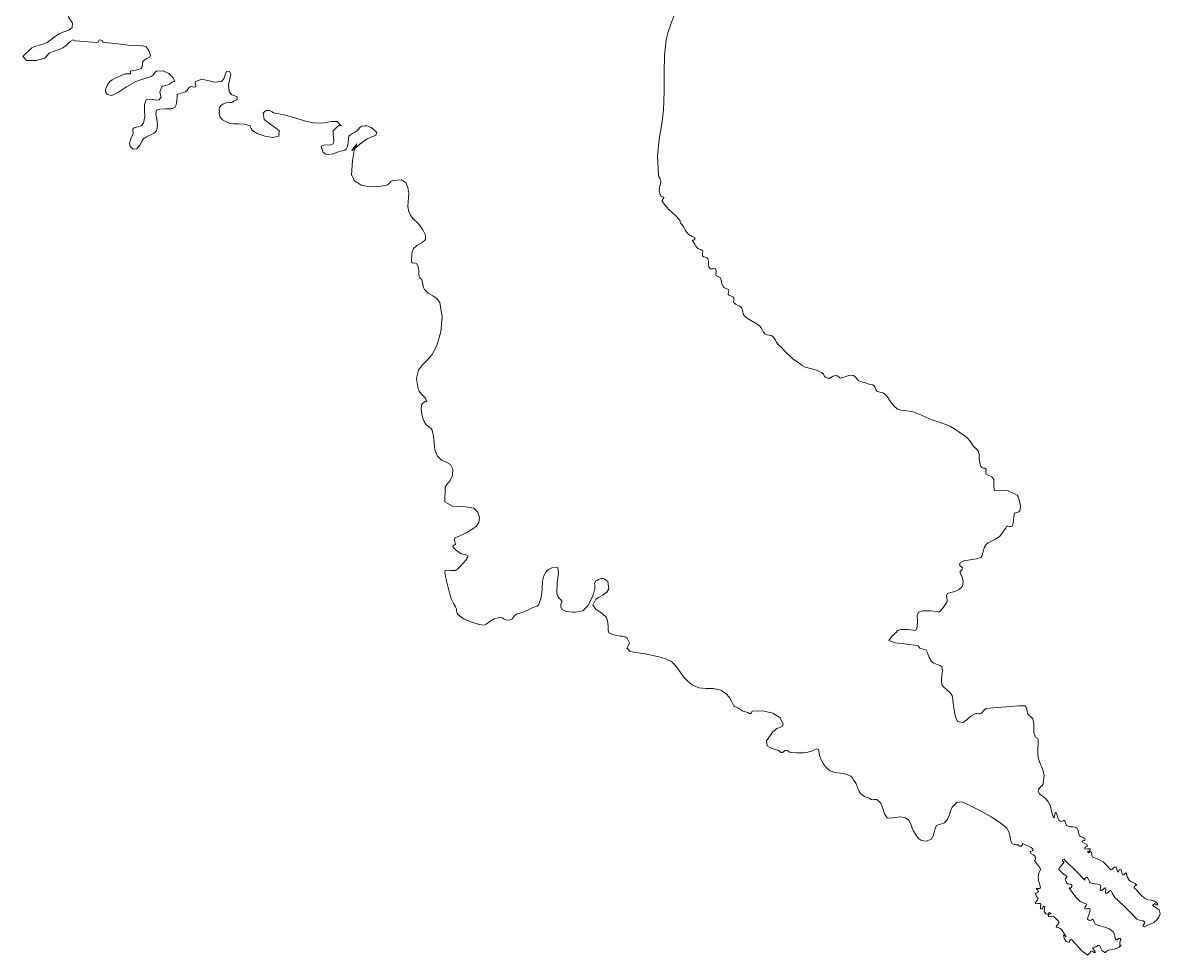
# Model space of a CAD drawing. Header units: inches. Extents: x 18 to 851, y -500 to 848.
# Drawn here: x 493.28 to 539.6, y 258.47 to 296.43 of the extents above; entities that cross this region are included whole.
import ezdxf

# ---------------------------------------------------------------- set-up
doc = ezdxf.new("R2010")
doc.units = ezdxf.units.IN
doc.header["$MEASUREMENT"] = 0
doc.layers.add('Layer 1', color=7, linetype='Continuous')

msp = doc.modelspace()

# ---------------------------------------------------------------- linework, layer by layer
at = {"layer": 'Layer 1', "lineweight": 0}
for points in [[(535.68, 259.307), (535.76, 259.214), (535.734, 259.265), (535.655, 259.39), (535.573, 259.519), (535.527, 259.556), (535.461, 259.581), (535.397, 259.602), (535.361, 259.625), (535.374, 259.671), (535.425, 259.725), (535.47, 259.781), (535.468, 259.837), (535.427, 259.882), (535.366, 259.944), (535.303, 260.005), (535.256, 260.048), (535.211, 260.057), (535.148, 260.047), (535.087, 260.037), (535.044, 260.048), (535.033, 260.092), (535.066, 260.133), (535.114, 260.158), (535.15, 260.154), (535.082, 260.205), (535.049, 260.18), (535.014, 260.143), (534.938, 260.154), (534.876, 260.246), (534.885, 260.358), (534.895, 260.449), (534.832, 260.472), (534.823, 260.447), (534.811, 260.399), (534.782, 260.361), (534.727, 260.366), (534.717, 260.401), (534.725, 260.468), (534.732, 260.536), (534.727, 260.578), (534.686, 260.583), (534.616, 260.576), (534.549, 260.57), (534.515, 260.578), (534.523, 260.621), (534.562, 260.673), (534.604, 260.729), (534.621, 260.789), (534.602, 260.818), (534.562, 260.865), (534.525, 260.927), (534.515, 261.001), (534.54, 261.001), (534.593, 261.025), (534.634, 261.063), (534.621, 261.107), (534.548, 261.183), (534.592, 261.19), (534.677, 261.183), (534.727, 261.213), (534.713, 261.286), (534.676, 261.389), (534.637, 261.509), (534.621, 261.637), (534.638, 261.739), (534.673, 261.849), (534.709, 261.932), (534.727, 261.954), (534.692, 262.046), (534.629, 262.129), (534.562, 262.205), (534.515, 262.271), (534.48, 262.334), (534.476, 262.335), (534.489, 262.33), (534.515, 262.378), (534.507, 262.505), (534.424, 262.564), (534.333, 262.61), (534.303, 262.695), (534.328, 262.697), (534.381, 262.719), (534.422, 262.756), (534.409, 262.801), (534.335, 262.856), (534.232, 262.917), (534.112, 262.972), (533.985, 263.013), (533.992, 262.984), (533.965, 262.935), (533.921, 262.898), (533.879, 262.907), (533.807, 262.959), (533.728, 262.968), (533.645, 262.974), (533.562, 263.013), (533.509, 263.117), (533.481, 263.276), (533.44, 263.463), (533.35, 263.648), (533.3, 263.694), (533.202, 263.767), (533.072, 263.86), (532.927, 263.966), (532.717, 264.107), (532.494, 264.233), (532.25, 264.358), (531.974, 264.495), (531.738, 264.622), (531.52, 264.712), (531.317, 264.693), (531.127, 264.495), (531.057, 264.333), (531.008, 264.166), (530.938, 264.004), (530.809, 263.86), (530.744, 263.834), (530.647, 263.811), (530.553, 263.786), (530.491, 263.754), (530.417, 263.585), (530.37, 263.378), (530.277, 263.199), (530.067, 263.119), (529.869, 263.14), (529.75, 263.218), (529.657, 263.352), (529.538, 263.542), (529.496, 263.65), (529.448, 263.803), (529.367, 263.956), (529.221, 264.071), (529.021, 264.104), (528.807, 264.078), (528.615, 264.05), (528.479, 264.071), (528.369, 264.227), (528.302, 264.442), (528.218, 264.658), (528.056, 264.812), (528.011, 264.816), (527.945, 264.809), (527.883, 264.802), (527.844, 264.812), (527.774, 264.858), (527.673, 264.893), (527.551, 264.939), (527.421, 265.024), (527.35, 265.115), (527.302, 265.228), (527.261, 265.343), (527.209, 265.448), (527.168, 265.516), (527.11, 265.613), (527.049, 265.707), (526.997, 265.766), (526.805, 265.846), (526.577, 265.877), (526.348, 265.905), (526.15, 265.978), (526.031, 266.078), (525.897, 266.233), (525.785, 266.42), (525.727, 266.613), (525.677, 266.842), (525.589, 266.869), (525.438, 266.795), (525.197, 266.719), (525.104, 266.712), (524.956, 266.71), (524.771, 266.713), (524.562, 266.719), (524.507, 266.737), (524.464, 266.775), (524.417, 266.812), (524.351, 266.824), (524.32, 266.805), (524.274, 266.764), (524.214, 266.727), (524.139, 266.719), (524.135, 266.732), (524.109, 266.767), (524.071, 266.803), (524.032, 266.824), (523.777, 266.889), (523.585, 266.994), (523.563, 267.2), (523.82, 267.565), (523.991, 267.701), (524.129, 267.759), (524.219, 267.799), (524.244, 267.884), (524.111, 268.154), (523.816, 268.33), (523.418, 268.416), (522.974, 268.413), (522.975, 268.388), (522.95, 268.335), (522.911, 268.294), (522.868, 268.307), (522.798, 268.356), (522.714, 268.373), (522.601, 268.409), (522.444, 268.519), (522.402, 268.541), (522.333, 268.571), (522.267, 268.603), (522.232, 268.625), (522.158, 268.784), (522.057, 268.956), (521.91, 269.121), (521.703, 269.26), (521.411, 269.332), (521.104, 269.334), (520.806, 269.352), (520.538, 269.472), (520.453, 269.547), (520.337, 269.656), (520.215, 269.779), (520.115, 269.896), (520.03, 270.021), (519.943, 270.158), (519.836, 270.296), (519.691, 270.425), (519.495, 270.526), (519.234, 270.608), (518.938, 270.679), (518.633, 270.742), (518.438, 270.773), (518.253, 270.796), (518.099, 270.817), (517.997, 270.848), (517.883, 270.967), (517.932, 271.067), (517.987, 271.191), (517.892, 271.378), (517.805, 271.435), (517.708, 271.453), (517.597, 271.461), (517.468, 271.483), (517.419, 271.498), (517.313, 271.531), (517.205, 271.566), (517.15, 271.589), (517.111, 271.696), (517.112, 271.842), (517.106, 272.021), (517.044, 272.225), (516.864, 272.396), (516.629, 272.545), (516.495, 272.719), (516.621, 272.966), (516.73, 273.033), (516.902, 273.129), (517.066, 273.249), (517.15, 273.39), (517.107, 273.68), (516.953, 273.799), (516.819, 273.818), (516.833, 273.812), (516.794, 273.799), (516.728, 273.768), (516.661, 273.731), (516.621, 273.707), (516.561, 273.623), (516.569, 273.539), (516.578, 273.406), (516.515, 273.178), (516.425, 272.948), (516.291, 272.691), (516.084, 272.492), (515.773, 272.437), (515.674, 272.442), (515.531, 272.453), (515.378, 272.481), (515.244, 272.542), (515.191, 272.635), (515.193, 272.751), (515.221, 272.842), (515.244, 272.859), (515.195, 272.944), (515.129, 273.013), (515.067, 273.084), (515.032, 273.178), (515.041, 273.645), (515.102, 274.03), (515.074, 274.254), (514.821, 274.236), (514.689, 274.18), (514.629, 274.133), (514.585, 274.06), (514.503, 273.919), (514.447, 273.697), (514.43, 273.377), (514.396, 273.037), (514.291, 272.754), (514.227, 272.686), (514.137, 272.647), (513.965, 272.583), (513.656, 272.437), (513.568, 272.403), (513.488, 272.388), (513.413, 272.37), (513.339, 272.33), (513.285, 272.272), (513.251, 272.215), (513.207, 272.161), (513.127, 272.119), (512.987, 272.106), (512.886, 272.147), (512.799, 272.201), (512.703, 272.225), (512.477, 272.168), (512.293, 272.059), (512.156, 271.952), (512.068, 271.907), (511.861, 271.941), (511.564, 272.025), (511.255, 272.156), (511.009, 272.33), (510.965, 272.4), (510.948, 272.477), (510.936, 272.559), (510.903, 272.648), (510.821, 272.795), (510.744, 272.952), (510.667, 273.169), (510.586, 273.495), (510.536, 273.718), (510.494, 273.904), (510.472, 274.045), (510.479, 274.131), (510.547, 274.145), (510.68, 274.139), (510.818, 274.128), (510.903, 274.131), (510.988, 274.192), (511.109, 274.311), (511.232, 274.443), (511.327, 274.554), (511.416, 274.715), (511.326, 274.766), (511.131, 274.816), (510.903, 274.978), (510.891, 274.996), (510.851, 275.047), (510.811, 275.089), (510.797, 275.083), (510.806, 275.14), (510.843, 275.173), (510.884, 275.188), (510.903, 275.189), (510.864, 275.381), (510.874, 275.458), (510.978, 275.507), (511.221, 275.612), (511.334, 275.67), (511.465, 275.742), (511.605, 275.829), (511.75, 275.931), (511.855, 276.085), (511.883, 276.296), (511.817, 276.51), (511.645, 276.672), (511.224, 276.742), (510.777, 276.75), (510.473, 276.93), (510.479, 277.519), (510.554, 277.635), (510.679, 277.794), (510.783, 278.002), (510.797, 278.26), (510.695, 278.453), (510.527, 278.545), (510.336, 278.627), (510.162, 278.789), (510.064, 279.039), (510.028, 279.321), (510.007, 279.603), (509.95, 279.848), (509.888, 279.934), (509.801, 279.996), (509.709, 280.064), (509.633, 280.166), (509.585, 280.294), (509.532, 280.498), (509.504, 280.722), (509.527, 280.907), (509.56, 280.937), (509.629, 280.987), (509.7, 281.024), (509.738, 281.013), (509.681, 281.144), (509.587, 281.248), (509.49, 281.341), (509.421, 281.437), (509.387, 281.539), (509.35, 281.692), (509.321, 281.85), (509.315, 281.966), (509.4, 282.281), (509.552, 282.506), (509.744, 282.699), (509.95, 282.919), (510.146, 283.29), (510.303, 283.843), (510.362, 284.463), (510.268, 285.036), (510.147, 285.209), (509.976, 285.32), (509.792, 285.421), (509.633, 285.565), (509.593, 285.659), (509.566, 285.781), (509.548, 285.902), (509.527, 285.989), (509.508, 286.008), (509.477, 286.021), (509.444, 286.046), (509.421, 286.095), (509.411, 286.201), (509.406, 286.349), (509.382, 286.501), (509.315, 286.624), (509.252, 286.65), (509.183, 286.646), (509.127, 286.658), (509.104, 286.73), (509.122, 287.046), (509.19, 287.242), (509.322, 287.369), (509.527, 287.472), (509.684, 287.609), (509.681, 287.788), (509.574, 287.994), (509.421, 288.213), (509.314, 288.33), (509.194, 288.441), (509.081, 288.571), (508.997, 288.742), (508.962, 288.95), (508.971, 289.146), (508.992, 289.326), (508.997, 289.483), (508.966, 289.727), (508.885, 289.928), (508.701, 290.041), (508.362, 290.013), (508.275, 289.967), (508.208, 289.9), (508.139, 289.837), (508.045, 289.801), (507.773, 289.768), (507.42, 289.757), (507.061, 289.82), (506.773, 290.013), (506.764, 290.049), (506.725, 290.142), (506.684, 290.224), (506.668, 290.225), (506.675, 290.434), (506.711, 290.82), (506.779, 291.228), (506.88, 291.495), (506.68, 291.223), (506.806, 291.307), (507.074, 291.538), (507.304, 291.707), (507.5, 291.78), (507.66, 291.853), (507.695, 291.958), (507.516, 292.13), (507.45, 292.171), (507.379, 292.205), (507.297, 292.229), (507.197, 292.236), (507.083, 292.215), (507.007, 292.162), (506.946, 292.095), (506.88, 292.024), (506.811, 291.979), (506.714, 291.923), (506.621, 291.865), (506.562, 291.812), (506.541, 291.713), (506.529, 291.551), (506.507, 291.388), (506.456, 291.283), (506.385, 291.246), (506.298, 291.221), (506.211, 291.199), (506.139, 291.178), (505.919, 291.098), (505.742, 291.061), (505.605, 291.082), (505.503, 291.178), (505.436, 291.4), (505.571, 291.455), (505.779, 291.451), (505.927, 291.495), (505.954, 291.606), (505.939, 291.752), (505.919, 291.901), (505.927, 292.024), (505.971, 292.083), (506.065, 292.186), (506.171, 292.262), (506.244, 292.236), (506.078, 292.412), (505.844, 292.414), (505.546, 292.354), (505.186, 292.342), (504.854, 292.414), (504.446, 292.532), (503.986, 292.662), (503.491, 292.766), (503.437, 292.799), (503.324, 292.854), (503.189, 292.863), (503.068, 292.766), (503.11, 292.486), (503.422, 292.256), (503.716, 292.042), (503.703, 291.812), (503.47, 291.754), (503.137, 291.809), (502.822, 291.919), (502.645, 292.024), (502.629, 292.055), (502.586, 292.131), (502.547, 292.207), (502.539, 292.236), (502.315, 292.303), (502.083, 292.314), (501.868, 292.314), (501.691, 292.342), (501.531, 292.404), (501.412, 292.476), (501.326, 292.586), (501.268, 292.766), (501.282, 292.755), (501.289, 292.826), (501.285, 292.895), (501.268, 292.871), (501.298, 292.982), (501.34, 293.055), (501.425, 293.115), (501.586, 293.189), (501.632, 293.191), (501.697, 293.184), (501.76, 293.179), (501.798, 293.189), (501.833, 293.21), (501.907, 293.254), (501.98, 293.292), (502.01, 293.295), (502.005, 293.411), (501.915, 293.449), (501.793, 293.489), (501.691, 293.612), (501.657, 293.896), (501.714, 294.141), (501.76, 294.332), (501.691, 294.46), (501.579, 294.451), (501.518, 294.314), (501.464, 294.145), (501.374, 294.036), (501.075, 294.007), (500.82, 294.082), (500.576, 294.134), (500.315, 294.036), (500.305, 293.996), (500.314, 293.932), (500.324, 293.867), (500.315, 293.824), (500.272, 293.813), (500.212, 293.822), (500.149, 293.832), (500.104, 293.824), (500.05, 293.774), (500.007, 293.72), (499.959, 293.664), (499.892, 293.612), (499.83, 293.592), (499.731, 293.565), (499.634, 293.537), (499.574, 293.507), (499.562, 293.425), (499.551, 293.263), (499.523, 293.09), (499.468, 292.978), (499.307, 292.931), (499.075, 292.922), (498.855, 292.914), (498.727, 292.871), (498.703, 292.725), (498.734, 292.504), (498.763, 292.256), (498.727, 292.024), (498.642, 291.944), (498.49, 291.867), (498.325, 291.789), (498.197, 291.707), (498.149, 291.617), (498.052, 291.446), (497.92, 291.301), (497.774, 291.283), (497.649, 291.395), (497.629, 291.529), (497.682, 291.699), (497.774, 291.918), (497.777, 291.965), (497.769, 292.028), (497.763, 292.09), (497.774, 292.13), (497.85, 292.159), (497.98, 292.195), (498.113, 292.252), (498.197, 292.342), (498.252, 292.617), (498.243, 292.874), (498.238, 293.104), (498.304, 293.295), (498.399, 293.321), (498.557, 293.303), (498.721, 293.28), (498.833, 293.295), (498.919, 293.396), (498.893, 293.486), (498.863, 293.613), (498.938, 293.824), (498.99, 293.85), (499.091, 293.88), (499.194, 293.909), (499.256, 293.93), (499.273, 293.949), (499.347, 294.005), (499.428, 294.049), (499.468, 294.036), (499.399, 294.19), (499.233, 294.363), (498.999, 294.479), (498.727, 294.46), (498.679, 294.421), (498.636, 294.359), (498.585, 294.295), (498.516, 294.248), (498.342, 294.188), (498.164, 294.132), (498.003, 294.082), (497.88, 294.036), (497.505, 293.821), (497.177, 293.604), (496.909, 293.47), (496.715, 293.507), (496.655, 293.624), (496.666, 293.76), (496.729, 293.902), (496.821, 294.036), (496.923, 294.11), (497.099, 294.199), (497.294, 294.287), (497.456, 294.354), (497.502, 294.355), (497.567, 294.349), (497.631, 294.344), (497.668, 294.354), (497.67, 294.374), (497.667, 294.409), (497.664, 294.442), (497.668, 294.46), (497.75, 294.48), (497.872, 294.501), (497.998, 294.527), (498.092, 294.565), (498.14, 294.633), (498.152, 294.717), (498.161, 294.805), (498.197, 294.883), (498.326, 294.972), (498.44, 295.021), (498.486, 295.107), (498.409, 295.307), (498.304, 295.443), (498.167, 295.49), (497.94, 295.498), (497.562, 295.519), (497.371, 295.541), (497.16, 295.57), (496.912, 295.6), (496.609, 295.624), (496.557, 295.646), (496.511, 295.688), (496.46, 295.726), (496.397, 295.73), (496.383, 295.71), (496.372, 295.674), (496.348, 295.639), (496.292, 295.624), (496.126, 295.636), (495.761, 295.665), (495.423, 295.7), (495.339, 295.73), (495.245, 295.685), (495.15, 295.602), (495.045, 295.504), (494.915, 295.412), (494.791, 295.354), (494.653, 295.303), (494.513, 295.253), (494.386, 295.201), (494.331, 295.158), (494.275, 295.095), (494.223, 295.031), (494.174, 294.989), (493.833, 294.896), (493.439, 294.897), (493.281, 295.051), (493.645, 295.412), (493.771, 295.465), (493.958, 295.521), (494.146, 295.574), (494.28, 295.624), (494.388, 295.704), (494.548, 295.834), (494.732, 295.965), (494.915, 296.048), (495.153, 296.122), (495.298, 296.231), (495.305, 296.408), (495.127, 296.684)], [(519.794, 296.692), (519.673, 296.378), (519.562, 296.057), (519.479, 295.73), (519.414, 295.094), (519.402, 294.391), (519.404, 293.643), (519.374, 292.871), (519.299, 292.314), (519.198, 291.693), (519.132, 290.999), (519.162, 290.225), (519.184, 290.152), (519.219, 290.084), (519.253, 290.032), (519.268, 290.013), (519.245, 289.877), (519.207, 289.732), (519.2, 289.569), (519.268, 289.377), (519.293, 289.372), (519.349, 289.35), (519.389, 289.314), (519.374, 289.271), (519.318, 289.214), (519.321, 289.16), (519.377, 289.084), (519.479, 288.954), (519.597, 288.821), (519.729, 288.699), (519.87, 288.572), (520.009, 288.425), (520.046, 288.361), (520.055, 288.312), (520.067, 288.266), (520.115, 288.213), (520.176, 288.144), (520.225, 288.059), (520.271, 287.97), (520.326, 287.895), (520.354, 287.868), (520.381, 287.842), (520.408, 287.814), (520.433, 287.789), (520.471, 287.768), (520.543, 287.73), (520.613, 287.697), (520.645, 287.684), (520.646, 287.633), (520.613, 287.593), (520.569, 287.571), (520.538, 287.577), (520.592, 287.497), (520.642, 287.417), (520.693, 287.338), (520.75, 287.26), (520.797, 287.227), (520.86, 287.203), (520.922, 287.182), (520.962, 287.154), (520.972, 287.107), (520.962, 287.048), (520.952, 286.988), (520.962, 286.942), (521.011, 286.903), (521.072, 286.883), (521.131, 286.866), (521.174, 286.836), (521.207, 286.728), (521.208, 286.602), (521.218, 286.487), (521.279, 286.412), (521.324, 286.41), (521.391, 286.417), (521.455, 286.422), (521.491, 286.412), (521.514, 286.315), (521.502, 286.212), (521.512, 286.129), (521.598, 286.095), (521.68, 286.055), (521.713, 285.953), (521.741, 285.816), (521.809, 285.672), (521.851, 285.645), (521.919, 285.617), (521.985, 285.591), (522.021, 285.565), (522.026, 285.517), (522.018, 285.458), (522.01, 285.4), (522.021, 285.354), (522.062, 285.325), (522.131, 285.299), (522.196, 285.273), (522.232, 285.248), (522.238, 285.199), (522.229, 285.14), (522.222, 285.081), (522.232, 285.036), (522.304, 284.977), (522.39, 284.935), (522.477, 284.891), (522.55, 284.824), (522.578, 284.757), (522.599, 284.666), (522.621, 284.574), (522.656, 284.507), (522.789, 284.396), (522.948, 284.299), (523.12, 284.201), (523.291, 284.083), (523.348, 284.013), (523.396, 283.922), (523.445, 283.832), (523.503, 283.766), (523.584, 283.73), (523.668, 283.716), (523.749, 283.699), (523.82, 283.66), (523.879, 283.589), (523.928, 283.503), (523.976, 283.416), (524.032, 283.342), (524.155, 283.217), (524.281, 283.088), (524.415, 282.953), (524.562, 282.812), (524.656, 282.738), (524.759, 282.67), (524.869, 282.593), (524.985, 282.495), (525.138, 282.414), (525.357, 282.353), (525.603, 282.283), (525.832, 282.178), (525.885, 282.123), (525.918, 282.06), (525.961, 282.002), (526.044, 281.966), (526.146, 281.968), (526.217, 282.005), (526.279, 282.049), (526.362, 282.071), (526.442, 282.057), (526.507, 282.02), (526.552, 281.982), (526.573, 281.966), (526.709, 281.996), (526.829, 282.044), (526.953, 282.079), (527.104, 282.071), (527.158, 282.035), (527.215, 281.97), (527.269, 281.902), (527.314, 281.859), (527.4, 281.824), (527.479, 281.805), (527.555, 281.786), (527.633, 281.754), (527.7, 281.729), (527.788, 281.709), (527.878, 281.684), (527.95, 281.648), (527.981, 281.604), (528.004, 281.541), (528.025, 281.479), (528.056, 281.437), (528.136, 281.399), (528.219, 281.383), (528.3, 281.366), (528.374, 281.33), (528.477, 281.209), (528.606, 281.021), (528.752, 280.83), (528.903, 280.695), (529.028, 280.658), (529.198, 280.639), (529.379, 280.621), (529.538, 280.589), (529.809, 280.486), (530.052, 280.379), (530.303, 280.271), (530.598, 280.166), (530.87, 280.075), (531.053, 279.994), (531.22, 279.893), (531.444, 279.742), (531.634, 279.616), (531.751, 279.524), (531.847, 279.408), (531.974, 279.213), (532.019, 279.163), (532.085, 279.104), (532.148, 279.046), (532.186, 279.001), (532.218, 278.855), (532.23, 278.682), (532.247, 278.508), (532.291, 278.365), (532.34, 278.318), (532.398, 278.303), (532.457, 278.293), (532.503, 278.26), (532.51, 278.214), (532.5, 278.15), (532.492, 278.089), (532.503, 278.048), (532.615, 277.993), (532.739, 277.944), (532.824, 277.842), (532.82, 277.625), (532.838, 277.383), (533.041, 277.373), (533.372, 277.383), (533.773, 277.201), (533.809, 277.127), (533.867, 276.958), (533.905, 276.752), (533.879, 276.565), (533.833, 276.521), (533.767, 276.499), (533.703, 276.483), (533.668, 276.46), (533.64, 276.337), (533.628, 276.191), (533.609, 276.048), (533.562, 275.931), (533.521, 275.921), (533.456, 275.93), (533.391, 275.939), (533.35, 275.931), (533.289, 275.842), (533.22, 275.73), (533.136, 275.613), (533.032, 275.507), (532.884, 275.406), (532.729, 275.326), (532.593, 275.257), (532.503, 275.189), (532.432, 275.055), (532.383, 274.892), (532.342, 274.745), (532.291, 274.66), (532.115, 274.608), (531.853, 274.572), (531.597, 274.527), (531.444, 274.448), (531.426, 274.366), (531.466, 274.306), (531.521, 274.264), (531.55, 274.236), (531.533, 274.182), (531.494, 274.139), (531.456, 274.091), (531.444, 274.024), (531.473, 273.98), (531.531, 273.857), (531.572, 273.686), (531.55, 273.495), (531.5, 273.439), (531.408, 273.379), (531.309, 273.322), (531.232, 273.283), (531.174, 273.265), (531.072, 273.236), (530.973, 273.205), (530.915, 273.178), (530.899, 273.116), (530.906, 273.024), (530.917, 272.93), (530.915, 272.859), (530.884, 272.809), (530.801, 272.674), (530.696, 272.526), (530.598, 272.437), (530.512, 272.464), (530.252, 272.49), (529.952, 272.489), (529.75, 272.437), (529.705, 272.296), (529.707, 272.067), (529.703, 271.838), (529.645, 271.695), (529.534, 271.705), (529.3, 271.729), (529.053, 271.737), (528.903, 271.695), (528.851, 271.629), (528.809, 271.579), (528.762, 271.534), (528.691, 271.483), (528.545, 271.28), (528.805, 271.184), (529.273, 271.13), (529.75, 271.06), (529.758, 271.045), (529.78, 271.013), (529.813, 270.977), (529.855, 270.954), (530.002, 270.919), (530.066, 270.887), (530.105, 270.809), (530.174, 270.637), (530.187, 270.611), (530.222, 270.539), (530.26, 270.463), (530.279, 270.425), (530.382, 270.354), (530.514, 270.303), (530.635, 270.26), (530.703, 270.213), (530.732, 270.053), (530.71, 269.859), (530.684, 269.658), (530.703, 269.472), (530.768, 269.4), (530.897, 269.289), (531.035, 269.163), (531.127, 269.048), (531.155, 268.866), (531.197, 268.521), (531.258, 268.175), (531.338, 267.989), (531.555, 267.95), (531.724, 268.051), (531.885, 268.199), (532.079, 268.307), (532.13, 268.31), (532.187, 268.304), (532.242, 268.299), (532.291, 268.307), (532.34, 268.348), (532.402, 268.417), (532.463, 268.485), (532.503, 268.519), (532.787, 268.548), (533.32, 268.587), (533.843, 268.619), (534.091, 268.625), (534.144, 268.567), (534.162, 268.486), (534.172, 268.396), (534.197, 268.307), (534.244, 268.248), (534.312, 268.189), (534.374, 268.137), (534.409, 268.096), (534.447, 267.902), (534.445, 267.721), (534.452, 267.542), (534.515, 267.354), (534.541, 267.33), (534.572, 267.322), (534.601, 267.304), (534.621, 267.248), (534.63, 267.072), (534.618, 266.877), (534.607, 266.682), (534.621, 266.507), (534.704, 266.277), (534.809, 266.058), (534.873, 265.797), (534.832, 265.448), (534.786, 265.382), (534.708, 265.306), (534.64, 265.221), (534.621, 265.131), (534.679, 265.045), (534.789, 264.96), (534.921, 264.854), (535.044, 264.707), (535.128, 264.52), (535.171, 264.34), (535.204, 264.185), (535.256, 264.071), (535.283, 264.092), (535.303, 264.187), (535.324, 264.276), (535.361, 264.283), (535.389, 264.217), (535.411, 264.121), (535.436, 264.027), (535.468, 263.966), (535.552, 263.921), (535.622, 263.925), (535.668, 263.949), (535.68, 263.966), (535.721, 263.919), (535.743, 263.854), (535.761, 263.791), (535.785, 263.754), (535.938, 263.701), (536.052, 263.692), (536.138, 263.688), (536.209, 263.648), (536.246, 263.578), (536.264, 263.49), (536.28, 263.401), (536.314, 263.33), (536.355, 263.306), (536.426, 263.272), (536.494, 263.242), (536.526, 263.225), (536.536, 263.166), (536.498, 263.141), (536.448, 263.131), (536.421, 263.119), (536.448, 263.061), (536.528, 263.024), (536.608, 262.982), (536.633, 262.907), (536.607, 262.898), (536.56, 262.885), (536.521, 262.855), (536.526, 262.801), (536.562, 262.791), (536.629, 262.799), (536.696, 262.808), (536.738, 262.801), (536.749, 262.757), (536.716, 262.716), (536.668, 262.691), (536.633, 262.695), (536.691, 262.644), (536.712, 262.654), (536.72, 262.686), (536.738, 262.695), (536.793, 262.648), (536.805, 262.591), (536.81, 262.533), (536.844, 262.483), (536.926, 262.438), (537.033, 262.392), (537.152, 262.338), (537.268, 262.271), (537.353, 262.196), (537.436, 262.104), (537.514, 262.015), (537.585, 261.954), (537.63, 261.963), (537.681, 262.011), (537.737, 262.056), (537.797, 262.06), (537.819, 262.023), (537.834, 261.961), (537.855, 261.896), (537.903, 261.849), (537.893, 261.882), (537.922, 261.928), (537.97, 261.961), (538.009, 261.954), (538.018, 261.905), (538.036, 261.812), (538.068, 261.736), (538.115, 261.742), (538.192, 261.819), (538.217, 261.778), (538.243, 261.666), (538.326, 261.53), (538.404, 261.472), (538.488, 261.431), (538.57, 261.386), (538.645, 261.318), (538.604, 261.33), (538.562, 261.298), (538.534, 261.249), (538.538, 261.213), (538.624, 261.13), (538.726, 261.018), (538.84, 260.896), (538.962, 260.789), (539.088, 260.732), (539.223, 260.707), (539.359, 260.671), (539.491, 260.578), (539.503, 260.527), (539.436, 260.525), (539.37, 260.551), (539.385, 260.578), (539.277, 260.511), (539.391, 260.432), (539.555, 260.32), (539.597, 260.154), (539.533, 260.016), (539.448, 259.902), (539.333, 259.81), (539.174, 259.73), (539.122, 259.71), (539.039, 259.674), (538.97, 259.64), (538.962, 259.625), (538.892, 259.646), (538.912, 259.703), (538.957, 259.774), (538.962, 259.837), (538.901, 259.87), (538.808, 259.89), (538.711, 259.91), (538.645, 259.942), (538.479, 260.116), (538.307, 260.298), (538.116, 260.486), (537.903, 260.684), (537.839, 260.736), (537.789, 260.778), (537.743, 260.826), (537.691, 260.896), (537.677, 260.925), (537.639, 260.999), (537.6, 261.075), (537.585, 261.107), (537.544, 261.094), (537.483, 261.044), (537.42, 260.999), (537.373, 261.001), (537.368, 261.043), (537.376, 261.111), (537.382, 261.178), (537.373, 261.213), (537.331, 261.195), (537.27, 261.146), (537.207, 261.104), (537.162, 261.107), (537.156, 261.15), (537.164, 261.217), (537.172, 261.282), (537.162, 261.318), (537.058, 261.358), (536.953, 261.373), (536.847, 261.387), (536.738, 261.425), (536.714, 261.463), (536.681, 261.534), (536.65, 261.604), (536.633, 261.637), (536.587, 261.629), (536.541, 261.601), (536.515, 261.563), (536.526, 261.53), (536.436, 261.619), (536.265, 261.797), (536.067, 261.999), (535.892, 262.166), (535.851, 262.205), (535.777, 262.277), (535.708, 262.347), (535.68, 262.378), (535.61, 262.359), (535.617, 262.317), (535.655, 262.279), (535.68, 262.271), (535.638, 262.207), (535.557, 262.107), (535.484, 262.01), (535.468, 261.954), (535.512, 261.914), (535.581, 261.848), (535.647, 261.78), (535.68, 261.742), (535.705, 261.739), (535.759, 261.717), (535.8, 261.68), (535.785, 261.637), (535.741, 261.593), (535.729, 261.552), (535.747, 261.5), (535.785, 261.425), (535.832, 261.381), (535.896, 261.36), (535.959, 261.346), (535.997, 261.318), (535.999, 261.269), (535.966, 261.229), (535.922, 261.207), (535.892, 261.213), (536.007, 261.043), (536.159, 260.836), (536.337, 260.658), (536.526, 260.578), (536.601, 260.549), (536.574, 260.49), (536.523, 260.423), (536.526, 260.366), (536.567, 260.362), (536.638, 260.367), (536.705, 260.372), (536.738, 260.366), (536.736, 260.239), (536.69, 260.109), (536.643, 260.002), (536.633, 259.942), (536.713, 259.889), (536.782, 259.894), (536.829, 259.922), (536.844, 259.942), (536.884, 259.896), (536.908, 259.829), (536.927, 259.767), (536.95, 259.73), (537.143, 259.666), (537.344, 259.616), (537.533, 259.545), (537.691, 259.413), (537.724, 259.342), (537.741, 259.258), (537.76, 259.171), (537.797, 259.096), (537.836, 259.102), (537.892, 259.146), (537.953, 259.165), (538.009, 259.096), (537.974, 259.095), (537.951, 258.978), (537.957, 258.867), (538.009, 258.884), (537.925, 258.795), (537.816, 258.744), (537.671, 258.71), (537.479, 258.672), (537.443, 258.654), (537.395, 258.621), (537.361, 258.587), (537.373, 258.566), (537.225, 258.647), (537.172, 258.76), (537.141, 258.855), (537.056, 258.884), (537.05, 258.865), (536.968, 258.817), (536.877, 258.776), (536.844, 258.777), (536.859, 258.733), (536.909, 258.676), (536.953, 258.616), (536.95, 258.566), (536.902, 258.58), (536.831, 258.63), (536.767, 258.648), (536.738, 258.566), (536.632, 258.471), (536.394, 258.662), (536.142, 258.938), (535.997, 259.096), (535.94, 259.106), (535.914, 259.068), (535.902, 259.018), (535.892, 258.989), (535.763, 259.035), (535.682, 259.169), (535.652, 259.292), (535.68, 259.307), (535.68, 259.307)]]:
    msp.add_lwpolyline(points, dxfattribs=at)

doc.saveas('drawing.dxf')
